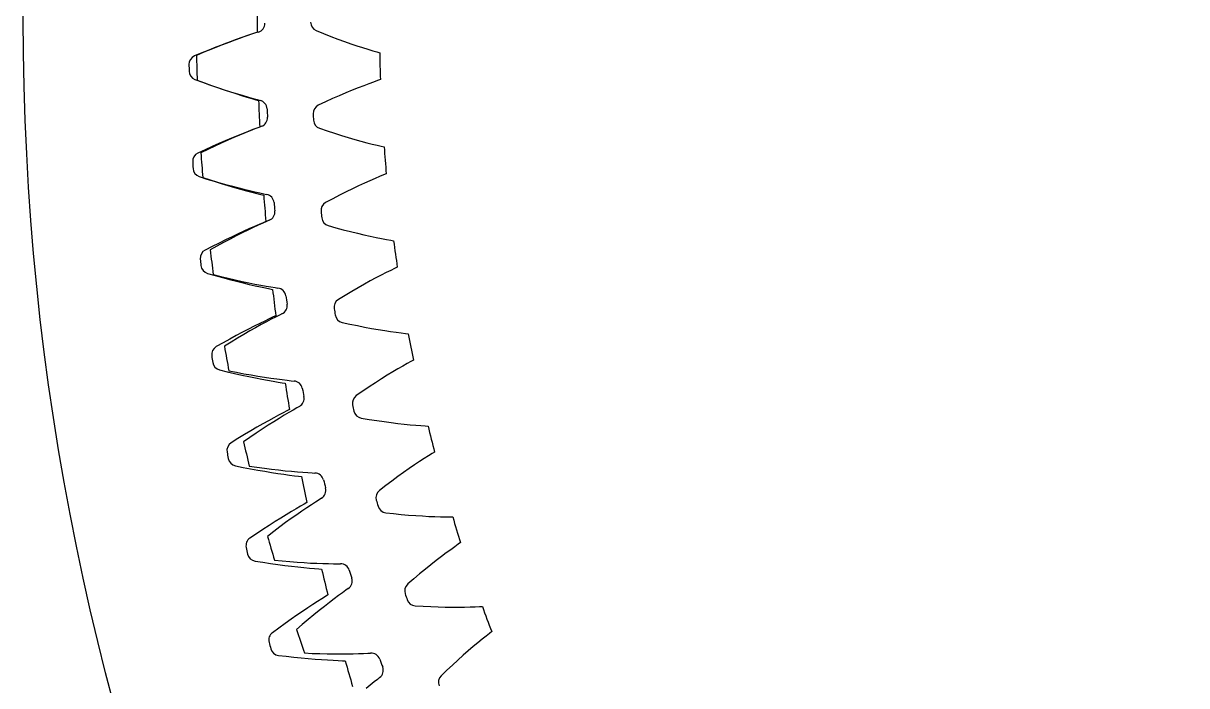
# Model space of a CAD drawing. Header units: millimetres. Extents: x -128 to 128, y -128 to 128.
# Drawn here: x -128.5 to -71.3, y -32.7 to -0.2 of the extents above; entities that cross this region are included whole.
import ezdxf

# ---------------------------------------------------------------- set-up
doc = ezdxf.new("R2010")
doc.units = ezdxf.units.MM

msp = doc.modelspace()

# ---------------------------------------------------------------- linework, layer by layer
at = {"layer": 'fixed_ring'}
for p, q in [((-118.106163, -1.034756), (-118.402243, -1.143717)), ((-117.827315, -0.934588), (-118.106163, -1.034756)), ((-117.568703, -0.843843), (-117.827315, -0.934588)), ((-117.335015, -0.763652), (-117.568703, -0.843843)), ((-117.134997, -0.696395), (-117.335015, -0.763652)), ((-116.998188, -0.651133), (-117.134997, -0.696395)), ((-119.723323, -1.661699), (-120.081959, -1.809979)), ((-119.375107, -1.520206), (-119.723323, -1.661699)), ((-119.038139, -1.386638), (-119.375107, -1.520206)), ((-118.713434, -1.261091), (-119.038139, -1.386638)), ((-118.402243, -1.143717), (-118.713434, -1.261091)), ((-120.058981, -2.965493), (-119.694733, -3.099397)), ((-119.694733, -3.099397), (-119.341167, -3.226934)), ((-119.341167, -3.226934), (-118.999155, -3.347)), ((-118.999155, -3.347), (-118.669715, -3.459538)), ((-118.669715, -3.459538), (-118.354105, -3.564447)), ((-118.354105, -3.564447), (-118.053927, -3.661552)), ((-118.053927, -3.661552), (-117.771316, -3.750555)), ((-117.771316, -3.750555), (-117.509301, -3.830946)), ((-117.509301, -3.830946), (-117.272609, -3.901783)), ((-117.272609, -3.901783), (-117.070076, -3.961035)), ((-117.070076, -3.961035), (-116.931576, -4.000822)), ((-117.697004, -5.618252), (-117.97165, -5.729427)), ((-117.442204, -5.517298), (-117.697004, -5.618252)), ((-117.211889, -5.427879), (-117.442204, -5.517298)), ((-117.014704, -5.352723), (-117.211889, -5.427879)), ((-116.879802, -5.302058), (-117.014704, -5.352723)), ((-119.220291, -6.264942), (-119.562606, -6.420167)), ((-118.888899, -6.118084), (-119.220291, -6.264942)), ((-118.569442, -5.979727), (-118.888899, -6.118084)), ((-118.263164, -5.850074), (-118.569442, -5.979727)), ((-117.97165, -5.729427), (-118.263164, -5.850074)), ((-119.562606, -6.420167), (-119.915064, -6.582588)), ((-119.846164, -7.736275), (-119.476881, -7.855592)), ((-119.476881, -7.855592), (-119.118524, -7.968972)), ((-119.118524, -7.968972), (-118.772009, -8.075345)), ((-118.772009, -8.075345), (-118.438355, -8.174697)), ((-118.438355, -8.174697), (-118.118823, -8.266976)), ((-118.118823, -8.266976), (-117.815022, -8.352069)), ((-117.815022, -8.352069), (-117.529097, -8.429766)), ((-117.529097, -8.429766), (-117.264093, -8.499677)), ((-117.264093, -8.499677), (-117.024772, -8.561049)), ((-117.024772, -8.561049), (-116.820043, -8.612202)), ((-116.820043, -8.612202), (-116.680071, -8.646451)), ((-117.130006, -10.182029), (-117.380591, -10.293033)), ((-116.903427, -10.083524), (-117.130006, -10.182029)), ((-116.709386, -10.000588), (-116.903427, -10.083524)), ((-116.576605, -9.9446), (-116.709386, -10.000588)), ((-118.551671, -10.839855), (-118.876963, -10.999773)), ((-118.237967, -10.688907), (-118.551671, -10.839855)), ((-117.937086, -10.54718), (-118.237967, -10.688907)), ((-117.650599, -10.415039), (-117.937086, -10.54718)), ((-117.380591, -10.293033), (-117.650599, -10.415039)), ((-119.212836, -11.168484), (-119.558558, -11.344789)), ((-118.876963, -10.999773), (-119.212836, -11.168484)), ((-119.443846, -12.494824), (-119.070111, -12.599366)), ((-119.070111, -12.599366), (-118.70753, -12.698409)), ((-118.70753, -12.698409), (-118.35706, -12.790922)), ((-118.35706, -12.790922), (-118.01972, -12.876931)), ((-118.01972, -12.876931), (-117.696772, -12.956433)), ((-117.696772, -12.956433), (-117.389828, -13.029381)), ((-117.389828, -13.029381), (-117.10104, -13.095649)), ((-117.10104, -13.095649), (-116.833466, -13.154969)), ((-116.833466, -13.154969), (-116.591894, -13.206778)), ((-116.591894, -13.206778), (-116.385294, -13.249751)), ((-116.385294, -13.249751), (-116.24407, -13.278408)), ((-116.6326, -14.83066), (-116.878574, -14.951539)), ((-116.410117, -14.723225), (-116.6326, -14.83066)), ((-116.219527, -14.63264), (-116.410117, -14.723225)), ((-116.089077, -14.571417), (-116.219527, -14.63264)), ((-117.719534, -15.381186), (-118.026989, -15.544486)), ((-117.424526, -15.227609), (-117.719534, -15.381186)), ((-117.143519, -15.084183), (-117.424526, -15.227609)), ((-116.878574, -14.951539), (-117.143519, -15.084183)), ((-118.674566, -15.899141), (-119.013005, -16.089051)), ((-118.345666, -15.71721), (-118.674566, -15.899141)), ((-118.026989, -15.544486), (-118.345666, -15.71721)), ((-118.852663, -17.233617), (-118.475067, -17.323217)), ((-118.475067, -17.323217), (-118.108835, -17.407767)), ((-118.108835, -17.407767), (-117.754964, -17.486274)), ((-117.754964, -17.486274), (-117.414471, -17.558803)), ((-117.414471, -17.558803), (-117.088618, -17.625403)), ((-117.088618, -17.625403), (-116.779017, -17.68609)), ((-116.779017, -17.68609), (-116.487822, -17.740825)), ((-116.487822, -17.740825), (-116.218101, -17.78946)), ((-116.218101, -17.78946), (-115.974661, -17.831624)), ((-115.974661, -17.831624), (-115.766516, -17.866349)), ((-115.766516, -17.866349), (-115.624264, -17.889369)), ((-115.732739, -19.339645), (-115.950775, -19.45584)), ((-115.545901, -19.241555), (-115.732739, -19.339645)), ((-115.417988, -19.175194), (-115.545901, -19.241555)), ((-116.726293, -19.88396), (-117.014963, -20.049144)), ((-116.45121, -19.729475), (-116.726293, -19.88396)), ((-116.191749, -19.586403), (-116.45121, -19.729475)), ((-115.950775, -19.45584), (-116.191749, -19.586403)), ((-117.62724, -20.409795), (-117.948648, -20.604658)), ((-117.315682, -20.224539), (-117.62724, -20.409795)), ((-117.014963, -20.049144), (-117.315682, -20.224539)), ((-117.948648, -20.604658), (-118.279269, -20.807873)), ((-118.073549, -21.94516), (-117.69269, -22.019677)), ((-117.69269, -22.019677), (-117.323386, -22.0896)), ((-117.323386, -22.0896), (-116.966673, -22.153976)), ((-116.966673, -22.153976), (-116.623566, -22.212911)), ((-116.623566, -22.212911), (-116.295323, -22.266504)), ((-116.295323, -22.266504), (-115.983554, -22.314835)), ((-115.983554, -22.314835), (-115.690413, -22.357949)), ((-115.690413, -22.357949), (-115.418972, -22.395822)), ((-115.418972, -22.395822), (-115.174048, -22.428274)), ((-115.174048, -22.428274), (-114.964686, -22.454697)), ((-114.964686, -22.454697), (-114.821632, -22.472044)), ((-114.872364, -23.925486), (-115.085608, -24.050257)), ((-114.689572, -23.820045), (-114.872364, -23.925486)), ((-114.564399, -23.748651), (-114.689572, -23.820045)), ((-115.843492, -24.50887), (-116.125366, -24.6854)), ((-115.574768, -24.343572), (-115.843492, -24.50887)), ((-115.3212, -24.190297), (-115.574768, -24.343572)), ((-115.085608, -24.050257), (-115.3212, -24.190297)), ((-116.722821, -25.070108), (-117.036228, -25.277596)), ((-116.418875, -24.872612), (-116.722821, -25.070108)), ((-116.125366, -24.6854), (-116.418875, -24.872612)), ((-117.036228, -25.277596), (-117.358508, -25.493794)), ((-117.107736, -26.622003), (-116.724216, -26.68132)), ((-116.724216, -26.68132), (-116.352424, -26.736505)), ((-116.352424, -26.736505), (-115.993434, -26.786648)), ((-115.993434, -26.786648), (-115.648256, -26.831896)), ((-115.648256, -26.831896), (-115.318141, -26.872397)), ((-115.318141, -26.872397), (-115.004697, -26.908294)), ((-115.004697, -26.908294), (-114.710074, -26.93972)), ((-114.710074, -26.93972), (-114.437342, -26.966772)), ((-114.437342, -26.966772), (-114.191321, -26.989461)), ((-114.191321, -26.989461), (-113.981075, -27.00754)), ((-113.981075, -27.00754), (-113.837444, -27.019185)), ((-113.830351, -28.473495), (-114.038466, -28.606646)), ((-113.651897, -28.36087), (-113.830351, -28.473495)), ((-113.529661, -28.284557), (-113.651897, -28.36087)), ((-114.777519, -29.095027), (-115.052152, -29.282624)), ((-114.515579, -28.919175), (-114.777519, -29.095027)), ((-114.268305, -28.755941), (-114.515579, -28.919175)), ((-114.038466, -28.606646), (-114.268305, -28.755941)), ((-115.633839, -29.69078), (-115.938749, -29.910564)), ((-115.337986, -29.481356), (-115.633839, -29.69078)), ((-115.052152, -29.282624), (-115.337986, -29.481356)), ((-115.938749, -29.910564), (-116.25218, -30.139404)), ((-115.956753, -31.256751), (-115.571177, -31.300773)), ((-115.571177, -31.300773), (-115.197485, -31.341134)), ((-115.197485, -31.341134), (-114.836786, -31.376965)), ((-114.836786, -31.376965), (-114.490081, -31.408454)), ((-114.490081, -31.408454), (-114.158617, -31.435799)), ((-114.158617, -31.435799), (-113.843994, -31.459206)), ((-113.843994, -31.459206), (-113.548355, -31.478894)), ((-113.548355, -31.478894), (-113.274762, -31.495082)), ((-113.274762, -31.495082), (-113.028034, -31.507972)), ((-113.028034, -31.507972), (-112.817235, -31.517678)), ((-112.817235, -31.517678), (-112.673255, -31.523604))]:
    msp.add_line(p, q, dxfattribs=at)
for centre, radius, start, end in [((0, 0), 117, 179.681134, 180.318866), ((-119.904386, -2.223461), 0.45, 113.241437, 181.062349), ((0, 0), 120.375, 181.062349, 181.216132), ((-119.897987, -2.545277), 0.45, 181.216132, 249.037044), ((0, 0), 117, 181.959615, 182.597347), ((-119.721192, -6.988684), 0.45, 115.519918, 183.34083), ((0, 0), 120.375, 183.34083, 183.494613), ((-119.702004, -7.309991), 0.45, 183.494613, 251.315525), ((0, 0), 117, 184.238096, 184.875828), ((-119.348695, -11.742856), 0.45, 117.798399, 185.619311), ((0, 0), 120.375, 185.619311, 185.773094), ((-119.316747, -12.063146), 0.45, 185.773094, 253.594006), ((0, 0), 117, 186.516577, 187.154309), ((-118.787482, -16.47846), 0.45, 120.07688, 187.897792), ((0, 0), 120.375, 187.897792, 188.051575), ((-118.742826, -16.797227), 0.45, 188.051575, 255.872487), ((0, 0), 117, 188.795058, 189.43279), ((-118.038443, -21.188009), 0.45, 122.355361, 190.176273), ((0, 0), 120.375, 190.176273, 190.330056), ((-117.981149, -21.504748), 0.45, 190.330056, 258.150968), ((0, 0), 117, 191.073539, 191.711271), ((-117.10276, -25.864054), 0.45, 124.633842, 192.454754), ((0, 0), 120.375, 192.454754, 192.608537), ((-117.032919, -26.178266), 0.45, 192.608537, 260.429449), ((0, 0), 117, 193.35202, 193.989752), ((-115.981913, -30.499204), 0.45, 126.912323, 194.733235), ((0, 0), 120.375, 194.733235, 194.887018), ((-115.899635, -30.81039), 0.45, 194.887018, 262.70793), ((0, 0), 117, 195.630501, 196.268233)]:
    msp.add_arc(centre, radius, start, end, dxfattribs=at)
at = {"layer": 'outer'}
msp.add_circle((0, 0), 128.494929, dxfattribs=at)
at = {"layer": 'thin_ring_external'}
for p, q in [((-118.328722, -1.116605), (-118.635319, -1.232525)), ((-118.036973, -1.00971), (-118.328722, -1.116605)), ((-117.762171, -0.912122), (-118.036973, -1.00971)), ((-117.507286, -0.824342), (-117.762171, -0.912122)), ((-117.276947, -0.74732), (-117.507286, -0.824342)), ((-117.079783, -0.683161), (-117.276947, -0.74732)), ((-116.944935, -0.637955), (-117.079783, -0.683161)), ((-119.629959, -1.633198), (-119.98302, -1.784249)), ((-119.287065, -1.490883), (-119.629959, -1.633198)), ((-118.955181, -1.357313), (-119.287065, -1.490883)), ((-118.635319, -1.232525), (-118.955181, -1.357313)), ((-119.951855, -3.004142), (-119.591543, -3.136969)), ((-119.591543, -3.136969), (-119.241829, -3.261589)), ((-119.241829, -3.261589), (-118.903558, -3.378039)), ((-118.903558, -3.378039), (-118.577741, -3.486332)), ((-118.577741, -3.486332), (-118.265625, -3.586446)), ((-118.265625, -3.586446), (-117.968798, -3.678304)), ((-117.968798, -3.678304), (-117.689372, -3.761733)), ((-117.689372, -3.761733), (-117.430338, -3.836384)), ((-117.430338, -3.836384), (-117.196366, -3.901544)), ((-117.196366, -3.901544), (-116.996183, -3.955553)), ((-116.996183, -3.955553), (-116.859203, -3.993814)), ((-117.865685, -5.695091), (-118.151596, -5.816742)), ((-117.596225, -5.583598), (-117.865685, -5.695091)), ((-117.346155, -5.482918), (-117.596225, -5.583598)), ((-117.120049, -5.394235), (-117.346155, -5.482918)), ((-116.926418, -5.320093), (-117.120049, -5.394235)), ((-116.794054, -5.26806), (-116.926418, -5.320093)), ((-119.089578, -6.239466), (-119.424759, -6.399104)), ((-118.764947, -6.089124), (-119.089578, -6.239466)), ((-118.451874, -5.948166), (-118.764947, -6.089124)), ((-118.151596, -5.816742), (-118.451874, -5.948166)), ((-119.424759, -6.399104), (-119.769645, -6.567985)), ((-119.676233, -7.784696), (-119.309608, -7.898951)), ((-119.309608, -7.898951), (-118.953988, -8.005553)), ((-118.953988, -8.005553), (-118.610212, -8.104578)), ((-118.610212, -8.104578), (-118.27929, -8.196094)), ((-118.27929, -8.196094), (-117.96247, -8.28014)), ((-117.96247, -8.28014), (-117.66134, -8.356722)), ((-117.66134, -8.356722), (-117.378018, -8.425775)), ((-117.378018, -8.425775), (-117.11551, -8.487102)), ((-117.11551, -8.487102), (-116.878516, -8.540231)), ((-116.878516, -8.540231), (-116.675837, -8.583947)), ((-116.675837, -8.583947), (-116.537082, -8.615164)), ((-117.191967, -10.240507), (-117.455383, -10.365613)), ((-116.947364, -10.12719), (-117.191967, -10.240507)), ((-116.726081, -10.027078), (-116.947364, -10.12719)), ((-116.536489, -9.943145), (-116.726081, -10.027078)), ((-116.406955, -9.884422), (-116.536489, -9.943145)), ((-118.333353, -10.805049), (-118.649884, -10.971771)), ((-118.027885, -10.64829), (-118.333353, -10.805049)), ((-117.734709, -10.501705), (-118.027885, -10.64829)), ((-117.455383, -10.365613), (-117.734709, -10.501705)), ((-118.976475, -11.148315), (-119.312289, -11.334586)), ((-118.649884, -10.971771), (-118.976475, -11.148315)), ((-119.156873, -12.54494), (-118.784892, -12.640326)), ((-118.784892, -12.640326), (-118.424293, -12.728631)), ((-118.424293, -12.728631), (-118.075909, -12.809974)), ((-118.075909, -12.809974), (-117.740746, -12.884472)), ((-117.740746, -12.884472), (-117.420047, -12.952232)), ((-117.420047, -12.952232), (-117.1154, -13.013339)), ((-117.1154, -13.013339), (-116.828922, -13.067835)), ((-116.828922, -13.067835), (-116.563625, -13.115678)), ((-116.563625, -13.115678), (-116.324227, -13.156636)), ((-116.324227, -13.156636), (-116.11958, -13.189947)), ((-116.11958, -13.189947), (-115.979412, -13.214038)), ((-116.311954, -14.745041), (-116.550452, -14.8707)), ((-116.096072, -14.63376), (-116.311954, -14.745041)), ((-115.911012, -14.540256), (-116.096072, -14.63376)), ((-115.784645, -14.474996), (-115.911012, -14.540256)), ((-117.364458, -15.320633), (-117.661523, -15.492785)), ((-117.07915, -15.15927), (-117.364458, -15.320633)), ((-116.807137, -15.009093), (-117.07915, -15.15927)), ((-116.550452, -14.8707), (-116.807137, -15.009093)), ((-118.286279, -15.868441), (-118.612144, -16.071616)), ((-117.969128, -15.675452), (-118.286279, -15.868441)), ((-117.661523, -15.492785), (-117.969128, -15.675452)), ((-118.395129, -17.272456), (-118.018763, -17.348724)), ((-118.018763, -17.348724), (-117.654125, -17.418501)), ((-117.654125, -17.418501), (-117.302042, -17.481949)), ((-117.302042, -17.481949), (-116.963513, -17.539237)), ((-116.963513, -17.539237), (-116.639773, -17.590534)), ((-116.639773, -17.590534), (-116.332402, -17.636005)), ((-116.332402, -17.636005), (-116.043515, -17.675802)), ((-116.043515, -17.675802), (-115.776121, -17.710037)), ((-115.776121, -17.710037), (-115.534945, -17.738718)), ((-115.534945, -17.738718), (-115.328864, -17.761535)), ((-115.328864, -17.761535), (-115.187649, -17.778438)), ((-115.441583, -19.324423), (-115.673354, -19.462097)), ((-115.231664, -19.202265), (-115.441583, -19.324423)), ((-115.051621, -19.099434), (-115.231664, -19.202265)), ((-114.928751, -19.027806), (-115.051621, -19.099434)), ((-116.463324, -19.953007), (-116.751211, -20.140103)), ((-116.186627, -19.777285), (-116.463324, -19.953007)), ((-115.922637, -19.613415), (-116.186627, -19.777285)), ((-115.673354, -19.462097), (-115.922637, -19.613415)), ((-117.355971, -20.547169), (-117.671037, -20.766718)), ((-117.049088, -20.338238), (-117.355971, -20.547169)), ((-116.751211, -20.140103), (-117.049088, -20.338238)), ((-117.392989, -21.95491), (-117.01322, -22.011862)), ((-117.01322, -22.011862), (-116.645495, -22.062928)), ((-116.645495, -22.062928), (-116.290631, -22.108316)), ((-116.290631, -22.108316), (-115.949618, -22.148244)), ((-115.949618, -22.148244), (-115.623681, -22.182943)), ((-115.623681, -22.182943), (-115.31439, -22.212661)), ((-115.31439, -22.212661), (-115.023848, -22.237655)), ((-115.023848, -22.237655), (-114.755055, -22.258192)), ((-114.755055, -22.258192), (-114.512729, -22.274521)), ((-114.512729, -22.274521), (-114.305751, -22.286786)), ((-114.305751, -22.286786), (-114.163857, -22.296457)), ((-114.56296, -24.002719), (-114.804191, -24.166569)), ((-114.338521, -23.853391), (-114.56296, -24.002719)), ((-114.135114, -23.720674), (-114.338521, -23.853391)), ((-113.960556, -23.608783), (-114.135114, -23.720674)), ((-113.841503, -23.530975), (-113.960556, -23.608783)), ((-115.326833, -24.533325), (-115.604792, -24.734877)), ((-115.05947, -24.343705), (-115.326833, -24.533325)), ((-114.804191, -24.166569), (-115.05947, -24.343705)), ((-115.892163, -24.947963), (-116.187978, -25.172291)), ((-115.604792, -24.734877), (-115.892163, -24.947963)), ((-116.187978, -25.172291), (-116.491422, -25.407641)), ((-116.153067, -26.580086), (-115.770886, -26.617572)), ((-115.770886, -26.617572), (-115.401033, -26.649796)), ((-115.401033, -26.649796), (-115.044315, -26.677006)), ((-115.044315, -26.677006), (-114.701708, -26.699469)), ((-114.701708, -26.699469), (-114.374424, -26.71748)), ((-114.374424, -26.71748), (-114.064019, -26.731366)), ((-114.064019, -26.731366), (-113.77258, -26.741493)), ((-113.77258, -26.741493), (-113.503088, -26.748278)), ((-113.503088, -26.748278), (-113.260245, -26.752212)), ((-113.260245, -26.752212), (-113.052911, -26.753893)), ((-113.052911, -26.753893), (-112.910708, -26.756306)), ((-112.52574, -27.972754), (-112.640664, -28.05654)), ((-113.222167, -28.480721), (-113.454718, -28.656674)), ((-113.005646, -28.320128), (-113.222167, -28.480721)), ((-112.809281, -28.177197), (-113.005646, -28.320128)), ((-112.640664, -28.05654), (-112.809281, -28.177197)), ((-113.957951, -29.049639), (-114.225256, -29.26512)), ((-113.700619, -28.846614), (-113.957951, -29.049639)), ((-113.454718, -28.656674), (-113.700619, -28.846614)), ((-114.501372, -29.492602), (-114.785347, -29.731742)), ((-114.225256, -29.26512), (-114.501372, -29.492602)), ((-114.785347, -29.731742), (-115.076378, -29.982279)), ((-114.678599, -31.135918), (-114.295002, -31.153841)), ((-114.295002, -31.153841), (-113.923986, -31.167138)), ((-113.923986, -31.167138), (-113.566344, -31.176097)), ((-113.566344, -31.176097), (-113.223037, -31.181038)), ((-113.223037, -31.181038), (-112.89526, -31.182314)), ((-112.89526, -31.182314), (-112.584551, -31.180333)), ((-112.584551, -31.180333), (-112.292975, -31.175565)), ((-112.292975, -31.175565), (-112.023489, -31.168581)), ((-112.023489, -31.168581), (-111.780761, -31.16011)), ((-111.780761, -31.16011), (-111.573612, -31.151202)), ((-111.573612, -31.151202), (-111.431471, -31.146351)), ((-111.257625, -32.56021), (-111.446436, -32.712981)), ((-111.095388, -32.4311), (-111.257625, -32.56021)), ((-110.984892, -32.341556), (-111.095388, -32.4311)), ((-111.446436, -32.712981), (-111.654475, -32.88442))]:
    msp.add_line(p, q, dxfattribs=at)
for centre, radius, start, end in [((-117.074764, -0.20709), 0.45, 286.76868, 0.13064), ((-26.25, 0), 93.75, 181.090518, 181.836311), ((-116.966862, -4.430746), 0.45, 2.796189, 76.158149), ((-26.25, 0), 90.375, 182.796189, 183.05747), ((-116.945714, -4.844387), 0.45, 289.69551, 3.05747), ((-26.25, 0), 93.75, 184.017348, 184.76314), ((-116.622291, -9.057023), 0.45, 5.723018, 79.084978), ((-26.25, 0), 90.375, 185.723018, 185.984299), ((-116.580049, -9.469044), 0.45, 292.622339, 5.984299), ((-26.25, 0), 93.75, 186.944177, 187.689969), ((-116.041948, -13.659672), 0.45, 8.649847, 82.011807), ((-26.25, 0), 90.375, 188.649847, 188.911128), ((-115.978724, -14.068999), 0.45, 295.549168, 8.911128), ((-26.25, 0), 93.75, 189.871006, 190.616799), ((-115.227349, -18.226684), 0.45, 11.576677, 84.938637), ((-26.25, 0), 90.375, 191.576677, 191.837958), ((-115.143307, -18.632248), 0.45, 298.475997, 11.837958), ((-26.25, 0), 93.75, 192.797835, 193.543628), ((-114.180618, -22.746144), 0.45, 14.503506, 87.865466), ((-26.25, 0), 90.375, 194.503506, 194.764787), ((-114.075977, -23.146889), 0.45, 301.402827, 14.764787), ((-26.25, 0), 93.75, 195.724665, 196.470457), ((-112.904486, -27.206263), 0.45, 17.430335, 90.792295), ((-26.25, 0), 90.375, 197.430335, 197.691616), ((-112.779519, -27.601141), 0.45, 304.329656, 17.691616), ((-26.25, 0), 93.75, 198.651494, 199.397286), ((-111.402282, -31.595403), 0.45, 20.357164, 93.719125), ((-26.25, 0), 90.375, 200.357164, 200.618445), ((-111.257315, -31.983386), 0.45, 307.256485, 20.618445)]:
    msp.add_arc(centre, radius, start, end, dxfattribs=at)
at = {"layer": 'thin_ring_internal'}
for p, q in [((-114.099415, -0.568591), (-113.736941, -0.713592)), ((-113.736941, -0.713592), (-113.384988, -0.850984)), ((-113.384988, -0.850984), (-113.044427, -0.979402)), ((-113.044427, -0.979402), (-112.716292, -1.098853)), ((-112.716292, -1.098853), (-112.401852, -1.209304)), ((-112.401852, -1.209304), (-112.102721, -1.310663)), ((-112.102721, -1.310663), (-111.821043, -1.402731)), ((-111.821043, -1.402731), (-111.55985, -1.485117)), ((-111.55985, -1.485117), (-111.323869, -1.557027)), ((-111.323869, -1.557027), (-111.121923, -1.616626)), ((-111.121923, -1.616626), (-110.983813, -1.656336)), ((-112.046186, -3.379642), (-112.339336, -3.497185)), ((-111.769956, -3.272329), (-112.046186, -3.379642)), ((-111.513652, -3.175803), (-111.769956, -3.272329)), ((-111.28195, -3.091114), (-111.513652, -3.175803)), ((-111.08356, -3.020576), (-111.28195, -3.091114)), ((-110.947825, -2.973382), (-111.08356, -3.020576)), ((-113.301437, -3.908659), (-113.645362, -4.065066)), ((-112.968397, -3.761835), (-113.301437, -3.908659)), ((-112.647275, -3.624643), (-112.968397, -3.761835)), ((-112.339336, -3.497185), (-112.647275, -3.624643)), ((-113.645362, -4.065066), (-113.999376, -4.229645)), ((-113.937276, -5.36513), (-113.567424, -5.49012)), ((-113.567424, -5.49012), (-113.208494, -5.608088)), ((-113.208494, -5.608088), (-112.861429, -5.717716)), ((-112.861429, -5.717716), (-112.52726, -5.81907)), ((-112.52726, -5.81907), (-112.207257, -5.912185)), ((-112.207257, -5.912185), (-111.903038, -5.997057)), ((-111.903038, -5.997057), (-111.616752, -6.073606)), ((-111.616752, -6.073606), (-111.35145, -6.141605)), ((-111.35145, -6.141605), (-111.111894, -6.200521)), ((-111.111894, -6.200521), (-110.906994, -6.249003)), ((-110.906994, -6.249003), (-110.766922, -6.281112)), ((-111.463645, -7.937624), (-111.733602, -8.059861)), ((-111.212994, -7.827245), (-111.463645, -7.937624)), ((-110.986262, -7.730029), (-111.212994, -7.827245)), ((-110.79202, -7.648762), (-110.986262, -7.730029)), ((-110.659065, -7.594227), (-110.79202, -7.648762)), ((-112.633566, -8.491845), (-112.95809, -8.656637)), ((-112.320414, -8.337322), (-112.633566, -8.491845)), ((-112.019895, -8.193238), (-112.320414, -8.337322)), ((-111.733602, -8.059861), (-112.019895, -8.193238)), ((-113.292961, -8.831592), (-113.637459, -9.015258)), ((-112.95809, -8.656637), (-113.292961, -8.831592)), ((-113.513443, -10.145657), (-113.137318, -10.250264)), ((-113.137318, -10.250264), (-112.772481, -10.348454)), ((-112.772481, -10.348454), (-112.419947, -10.438967)), ((-112.419947, -10.438967), (-112.080742, -10.52192)), ((-112.080742, -10.52192), (-111.756133, -10.597421)), ((-111.756133, -10.597421), (-111.447732, -10.665554)), ((-111.447732, -10.665554), (-111.157694, -10.726354)), ((-111.157694, -10.726354), (-110.889073, -10.779764)), ((-110.889073, -10.779764), (-110.646658, -10.82551)), ((-110.646658, -10.82551), (-110.439416, -10.86273)), ((-110.439416, -10.86273), (-110.2978, -10.887142)), ((-110.658772, -12.455328), (-110.903022, -12.57923)), ((-110.437688, -12.345875), (-110.658772, -12.455328)), ((-110.248174, -12.254122), (-110.437688, -12.345875)), ((-110.118395, -12.192408), (-110.248174, -12.254122)), ((-111.736686, -13.025119), (-112.040931, -13.196512)), ((-111.444483, -12.864838), (-111.736686, -13.025119)), ((-111.165901, -12.716027), (-111.444483, -12.864838)), ((-110.903022, -12.57923), (-111.165901, -12.716027)), ((-112.680789, -13.571762), (-113.014744, -13.773966)), ((-112.355973, -13.378781), (-112.680789, -13.571762)), ((-112.040931, -13.196512), (-112.355973, -13.378781)), ((-112.829183, -14.895906), (-112.447907, -14.979817)), ((-112.447907, -14.979817), (-112.078252, -15.057937)), ((-112.078252, -15.057937), (-111.721301, -15.129063)), ((-111.721301, -15.129063), (-111.378072, -15.193369)), ((-111.378072, -15.193369), (-111.049824, -15.251031)), ((-111.049824, -15.251031), (-110.738163, -15.30222)), ((-110.738163, -15.30222), (-110.445237, -15.347091)), ((-110.445237, -15.347091), (-110.174101, -15.385752)), ((-110.174101, -15.385752), (-109.929549, -15.418191)), ((-109.929549, -15.418191), (-109.720584, -15.444039)), ((-109.720584, -15.444039), (-109.577846, -15.460681)), ((-109.852642, -17.046239), (-110.089761, -17.183294)), ((-109.637865, -16.924876), (-109.852642, -17.046239)), ((-109.453644, -16.822911), (-109.637865, -16.924876)), ((-109.327429, -16.754202), (-109.453644, -16.822911)), ((-110.897831, -17.674043), (-111.192263, -17.861796)), ((-110.614818, -17.498045), (-110.897831, -17.674043)), ((-110.344778, -17.334243), (-110.614818, -17.498045)), ((-110.089761, -17.183294), (-110.344778, -17.334243)), ((-111.810674, -18.271428), (-112.133088, -18.491567)), ((-111.496881, -18.060996), (-111.810674, -18.271428)), ((-111.192263, -17.861796), (-111.496881, -18.060996)), ((-111.886536, -19.6017), (-111.501246, -19.664664)), ((-111.501246, -19.664664), (-111.127877, -19.722481)), ((-111.127877, -19.722481), (-110.767575, -19.774008)), ((-110.767575, -19.774008), (-110.421347, -19.819474)), ((-110.421347, -19.819474), (-110.090439, -19.859125)), ((-110.090439, -19.859125), (-109.776448, -19.893218)), ((-109.776448, -19.893218), (-109.481508, -19.922026)), ((-109.481508, -19.922026), (-109.208666, -19.945822)), ((-109.208666, -19.945822), (-108.962707, -19.964859)), ((-108.962707, -19.964859), (-108.752643, -19.979256)), ((-108.752643, -19.979256), (-108.609208, -19.988078)), ((-108.797009, -21.586277), (-109.026289, -21.736077)), ((-108.58918, -21.453367), (-108.797009, -21.586277)), ((-108.410802, -21.341494), (-108.58918, -21.453367)), ((-108.288527, -21.265994), (-108.410802, -21.341494)), ((-109.806354, -22.270222), (-110.090094, -22.473773)), ((-109.533374, -22.079031), (-109.806354, -22.270222)), ((-109.272682, -21.900727), (-109.533374, -22.079031)), ((-109.026289, -21.736077), (-109.272682, -21.900727)), ((-110.383379, -22.689311), (-110.685212, -22.916564)), ((-110.090094, -22.473773), (-110.383379, -22.689311)), ((-110.685212, -22.916564), (-110.995124, -23.153982)), ((-110.688316, -24.248994), (-110.300163, -24.290824)), ((-110.300163, -24.290824), (-109.924193, -24.328166)), ((-109.924193, -24.328166), (-109.561615, -24.35994)), ((-109.561615, -24.35994), (-109.21342, -24.386431)), ((-109.21342, -24.386431), (-108.880841, -24.407952)), ((-108.880841, -24.407952), (-108.565457, -24.424847)), ((-108.565457, -24.424847), (-108.269384, -24.437506)), ((-108.269384, -24.437506), (-107.995649, -24.446367)), ((-107.995649, -24.446367), (-107.749018, -24.451943)), ((-107.749018, -24.451943), (-107.538481, -24.454848)), ((-107.538481, -24.454848), (-107.394779, -24.455824)), ((-107.004791, -25.714321), (-107.12276, -25.796385)), ((-107.715781, -26.223991), (-107.952815, -26.40185)), ((-107.495023, -26.061894), (-107.715781, -26.223991)), ((-107.294762, -25.917832), (-107.495023, -26.061894)), ((-107.12276, -25.796385), (-107.294762, -25.917832)), ((-108.465513, -26.799937), (-108.737713, -27.018679)), ((-108.20338, -26.594125), (-108.465513, -26.799937)), ((-107.952815, -26.40185), (-108.20338, -26.594125)), ((-109.01879, -27.249912), (-109.307763, -27.493309)), ((-108.737713, -27.018679), (-109.01879, -27.249912)), ((-109.307763, -27.493309), (-109.604247, -27.747297)), ((-109.238099, -28.82392), (-108.848241, -28.844491)), ((-108.848241, -28.844491), (-108.470793, -28.861245)), ((-108.470793, -28.861245), (-108.10702, -28.873172)), ((-108.10702, -28.873172), (-107.757899, -28.880609)), ((-107.757899, -28.880609), (-107.424641, -28.883936)), ((-107.424641, -28.883936), (-107.108804, -28.883583)), ((-107.108804, -28.883583), (-106.812482, -28.880054)), ((-106.812482, -28.880054), (-106.538672, -28.873954)), ((-106.538672, -28.873954), (-106.292104, -28.866054)), ((-106.292104, -28.866054), (-106.081723, -28.857456)), ((-106.081723, -28.857456), (-105.938182, -28.850584)), ((-105.593361, -30.17429), (-105.758475, -30.304949)), ((-105.48005, -30.085906), (-105.593361, -30.17429)), ((-106.389114, -30.82418), (-106.628806, -31.029851)), ((-106.162146, -30.633642), (-106.389114, -30.82418)), ((-105.95057, -30.459731), (-106.162146, -30.633642)), ((-105.758475, -30.304949), (-105.95057, -30.459731)), ((-106.879307, -31.249671), (-107.139156, -31.482951)), ((-106.628806, -31.029851), (-106.879307, -31.249671)), ((-107.682436, -31.988003), (-107.964608, -32.257802)), ((-107.407186, -31.729188), (-107.682436, -31.988003)), ((-107.139156, -31.482951), (-107.407186, -31.729188))]:
    msp.add_line(p, q, dxfattribs=at)
for centre, radius, start, end in [((-113.924865, -0.153823), 0.45, 180.100524, 247.17687), ((-26.25, 0), 84.75, 181.119848, 182.010587), ((-113.802437, -4.634262), 0.45, 115.953565, 183.029911), ((-26.25, 0), 88.125, 183.029911, 183.230958), ((-113.785637, -4.941449), 0.45, 183.230958, 250.307305), ((-26.25, 0), 84.75, 184.250283, 185.141021), ((-113.418718, -9.408517), 0.45, 119.084, 186.160346), ((-26.25, 0), 88.125, 186.160346, 186.361393), ((-113.385168, -9.714328), 0.45, 186.361393, 253.437739), ((-26.25, 0), 84.75, 187.380718, 188.271456), ((-112.774854, -14.154693), 0.45, 122.214434, 189.290781), ((-26.25, 0), 88.125, 189.290781, 189.491828), ((-112.724653, -14.458215), 0.45, 189.491828, 256.568174), ((-26.25, 0), 84.75, 190.511152, 191.401891), ((-111.872765, -18.858626), 0.45, 125.344869, 192.421216), ((-26.25, 0), 88.125, 192.421216, 192.622263), ((-111.806064, -19.158954), 0.45, 192.622263, 259.698609), ((-26.25, 0), 84.75, 193.641587, 194.532326), ((-110.715144, -23.506277), 0.45, 128.475304, 195.55165), ((-26.25, 0), 88.125, 195.55165, 195.752697), ((-110.632142, -23.802514), 0.45, 195.752697, 262.829044), ((-26.25, 0), 84.75, 196.772022, 197.662761), ((-109.305446, -28.083776), 0.45, 131.605739, 198.682085), ((-26.25, 0), 88.125, 198.682085, 198.883132), ((-109.206391, -28.375039), 0.45, 198.883132, 265.959479), ((-26.25, 0), 84.75, 199.902457, 200.793195), ((-107.647878, -32.577462), 0.45, 134.736174, 201.81252)]:
    msp.add_arc(centre, radius, start, end, dxfattribs=at)

doc.saveas('drawing.dxf')
